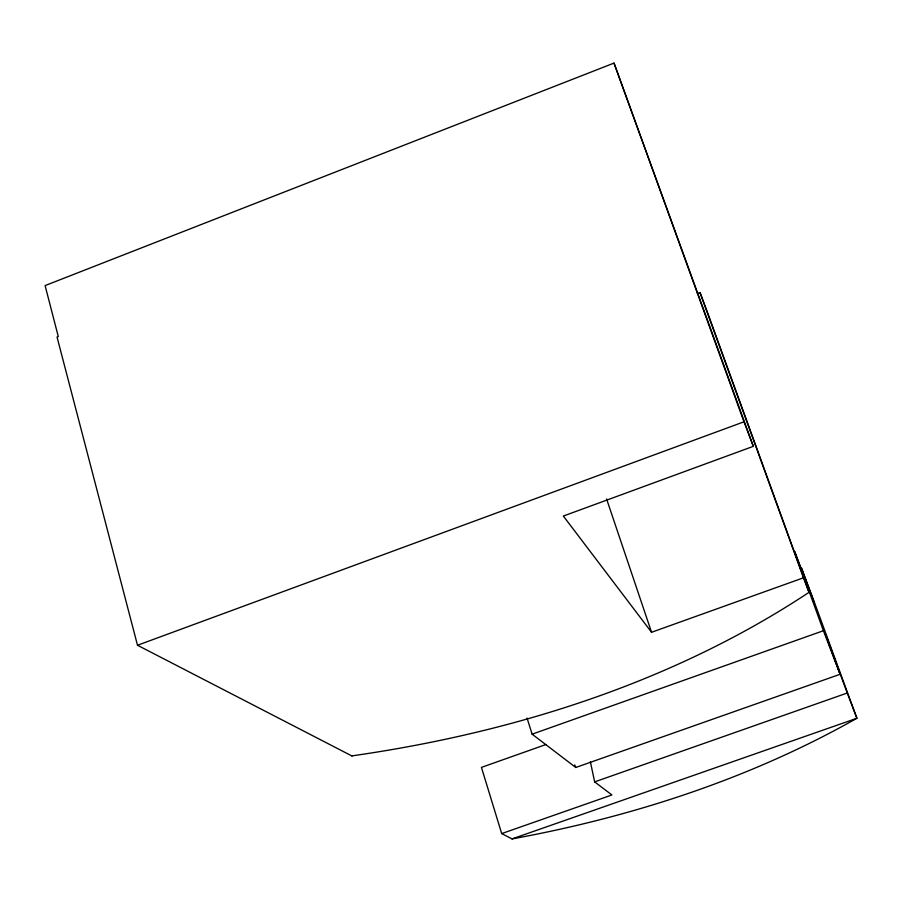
<?xml version="1.0" encoding="UTF-8"?>
<svg xmlns="http://www.w3.org/2000/svg" width="902" height="902" viewBox="0 0 902 902"><rect width="100%" height="100%" fill="white"/><g stroke="black" fill="none" stroke-linecap="round" stroke-linejoin="round"><path stroke-width="1.35" d="M809.026 592.332C672.791 682.577 512.663 732.875 351.78 755.899L137.499 645.257L57.04 337.044L58.292 336.559L45.1 285.584L614.014 63.084L753.328 446.343L563.344 516.045L651.548 632.279L803.479 577.799L809.026 592.332L708.16 314.279L700.02 292.586L697.393 293.578M137.499 645.257L743.97 421.809L753.328 446.343M351.78 755.899L352.738 755.549M532.124 734.172L823.413 630.723L840.1 674.279L575.769 767.478L532.124 734.172L527.061 718.093M545.811 744.567L481.442 767.388L501.692 833.583L512.032 838.916C632.133 816.964 750.408 778.573 856.9 718.263L813.424 599.65L801.404 567.877L814.427 603.483L794.685 551.528L823.413 630.723M590.359 761.705L594.655 781.876L847.26 693.018L856.9 718.263L512.032 838.916M501.692 833.583L611.906 794.966L594.655 781.876M574.721 764.941L575.769 767.478M840.1 674.279L824.879 632.618L847.26 693.018M700.02 292.586L803.479 577.799M614.014 63.084L743.97 421.809M606.595 498.998L651.548 632.279"/></g></svg>
